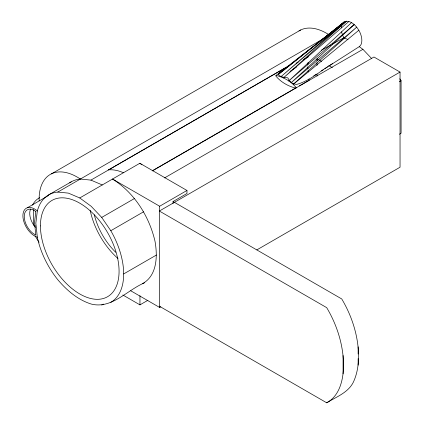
<?xml version="1.0" encoding="UTF-8"?>
<svg xmlns="http://www.w3.org/2000/svg" width="424" height="424" viewBox="0 0 424 424"><rect width="100%" height="100%" fill="white"/><g stroke="black" fill="none" stroke-linecap="round" stroke-linejoin="round"><path stroke-width="0.64" d="M326.703 402.8C340.069 395.597 343.429 378.924 343.583 364.974C343.297 344.781 336.995 324.938 326.703 307.649L159.355 211.035L159.355 306.186L326.703 402.8C336.725 396.615 349.546 392.216 354.178 380.291C357.363 372.691 358.508 364.47 358.635 356.282C358.349 336.089 352.047 316.246 341.755 298.957L173.034 201.548L173.034 203.531M173.034 201.548L186.968 193.508L186.968 190.471L159.652 206.239L112.535 179.039C134.392 192.825 149.089 216.134 154.961 241.044C157.68 255.804 157.299 275.69 142.379 283.741M307.787 65.01L308.105 62.434M281.075 76.564L279.167 75.536L278.526 74.295L279.554 72.69L282.718 70.495M276.05 75.43L275.701 75.843C280.55 81.938 288.352 86.422 295.936 88.139L296.286 87.731C291.436 81.631 283.635 77.152 276.05 75.43L342.64 23.368L326.655 36.061M332.586 63.637C320.788 70.612 309.939 80.836 296.54 84.45L293.806 83.904L293.27 84.312L356.701 27.141L291.14 82.701L354.215 24.523L351.554 22.583L288.659 81.032L354.215 24.523L356.701 27.141L358.831 30.258A14.506 8.374 60 0 1 360.469 45.527L359.245 46.651L328.706 66.16M348.888 21.449L283.327 77.952L346.403 21.2L348.888 21.449L351.554 22.583M358.831 30.258L293.806 83.904M278.526 74.295L344.272 21.852L346.403 21.2L280.847 76.76L344.272 21.852A14.506 8.374 60 0 0 341.272 27.894M278.711 74.152L325.627 36.883M290.027 71.465L291.103 70.723M292.184 69.981L296.493 67.013M313.749 75.88L315.965 74.439M321.503 70.84L323.168 69.759M324.832 68.677L327.598 66.875M51.415 173.893L300.68 29.982M48.696 194.855L71.232 181.843M27.369 207.755L48.776 195.39M144.706 282.723C127.285 289.899 111.724 309.35 91.123 304.024C77.65 299.752 66.801 290.334 57.791 279.729A62.005 35.796 60 0 1 37.328 237.18L35.833 223.215L37.328 210.982A62.005 35.796 60 0 1 57.797 192.067L324.434 38.123M108.57 169.849L286.205 67.294M69.658 182.845A62.005 35.796 60 0 1 80.332 179.055L90.922 180.11L289.184 65.646M57.791 192.061L68.386 193.121L79.754 197.96L139.851 163.267L186.968 190.471M152.693 170.575L295.374 88.197M299.386 85.881L309.128 80.258L308.99 78.991M152.364 170.893L362.923 49.327L371.429 58.305M164.56 177.916L373.963 57.017L400.044 72.075L400.044 167.226L256.854 249.895M79.754 197.96L91.123 206.25L101.718 217.422L134.498 198.496M110.812 302.317A61.925 35.754 60 0 0 110.812 230.72L143.593 211.793M159.355 211.035L400.044 72.075M399.376 81.689L401.083 80.703L399.774 78.795M123.675 273.936L156.456 255.01M101.718 305.084L103.414 304.109M399.376 134.228L401.083 133.242L401.083 80.703M122.849 294.993L139.957 304.872L147.886 300.293M130.698 290.753L159.652 307.464L160.781 306.812M303.213 59.731L308.407 56.853M321.419 50.159L331.202 44.759M332.352 44.123L343.859 37.768L348.003 39.527M296.371 63.15L298.061 62.397M284.022 77.359L287.79 77.852L289.322 80.412M281.059 76.58L284.027 77.327M90.922 180.11L102.29 184.949M321.556 61.411L317.004 58.782L317.004 60.77M328.966 65.688L332.384 67.66M35.229 225.918L33.66 225.017A14.586 8.422 60 0 1 30.629 209.027M293.668 83.952L291.357 82.521L289.354 80.433M359.245 46.651L362.923 49.327M139.851 163.267L141.918 164.772M35.59 227.391L33.66 225.017L33.66 209.525M101.718 217.422L110.812 230.72M343.859 37.768L342.64 35.229A14.506 8.374 60 0 1 341.606 31.774M307.697 66.928L307.904 68.836M308.105 70.739L308.243 72.006M358.132 346.843L358.132 354.029M358.132 358.603L358.132 365.138M343.08 355.535L343.08 373.83M317.004 62.757L317.004 65.407M317.004 74.02L317.004 76.002M159.652 206.239L159.652 210.871M159.652 306.144L159.652 307.464M139.957 295.687L139.957 304.872M118.036 258.571A55.629 32.118 60 0 1 90.19 210.362M108.528 169.86A55.629 32.118 60 0 1 123.4 172.706M298.962 30.941A53.917 31.127 60 0 1 328.436 34.418M39.162 200.918A53.901 31.122 60 0 1 80.332 179.018M37.333 237.191A16.515 9.535 60 0 1 22.907 215.752A16.515 9.535 60 0 1 37.333 210.972M115.752 252.317A48.373 27.926 60 0 1 94.324 214.867M39.103 242.311A92.591 53.456 60 0 1 35.007 235.723M32.526 205.158A43.206 24.947 60 0 1 39.766 197.669M35.828 211.507L34.492 222.441L35.828 234.923L33.925 234.011A14.607 8.432 60 0 1 24.253 216.532A14.607 8.432 60 0 1 33.925 210.209L35.828 211.507M40.444 225.918A55.597 32.097 60 0 0 99.444 299.233A55.597 32.097 60 0 0 99.38 220.57A55.597 32.097 60 0 0 40.444 225.918"/></g></svg>
